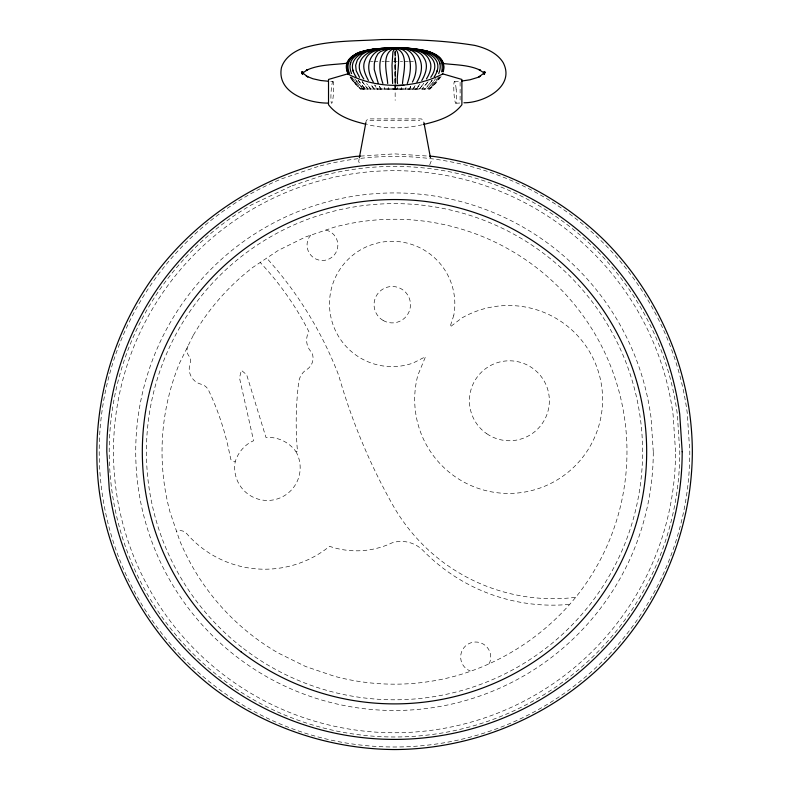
<?xml version="1.0" encoding="UTF-8"?>
<svg xmlns="http://www.w3.org/2000/svg" width="789" height="789" viewBox="0 0 789 789"><rect width="100%" height="100%" fill="white"/><g stroke="black" fill="none" stroke-linecap="round" stroke-linejoin="round"><path stroke-width="0.59" stroke-dasharray="3.94 2.96" d="M397.212 89.049L397.311 87.727L397.232 89.049L395.161 89.049L395.111 51.867L395.171 100.361M395.111 51.867L395.082 89.049L392.971 89.039L392.873 87.727L392.991 89.049M359.123 158.974L358.67 161.38L360.1 164.832M365.82 122.887L366.264 120.48L368.463 118.892L421.316 118.892L423.515 120.48L423.969 122.887M401.759 87.747L401.473 89.068L377.053 88.999L374.726 84.926L377.112 89.049L377.882 89.049L377.053 88.999M401.414 89.049L401.7 87.737M405.576 89.058L406.029 87.747M405.497 89.049L405.97 87.727M429.689 164.832L431.11 161.38L430.666 158.974M410.744 86.376L409.491 89.049M410.684 86.376L409.422 89.049M489.022 663.736L489.959 661.823A15.04 15.04 0 0 0 481.704 643.262A15.04 15.04 0 0 0 462.492 649.86A15.04 15.04 0 0 0 467.394 669.575L470.234 670.966M413.17 89.039L415.497 84.965L413.091 89.068L412.4 89.049M438.654 76.888L430.192 87.362M430.064 83.092L432.175 80.093M431.149 81.592L432.194 80.064M434.67 80.064L435.715 78.515M423.693 83.476L419.511 89.039L423.663 83.526M429.699 88.713L439.798 76.898M440.183 76.898L435.449 83.101L429.66 88.999L388.79 89.058L388.504 87.727L388.77 89.029M441.15 76.513L435.972 83.092L430.044 89.019L360.376 89.019L354.448 83.092L349.261 76.513M416.454 89.068L420.152 83.535L416.454 89.068L363.206 88.999L354.557 78.594M429.956 85.981L434.65 80.084M437.55 80.064L438.704 78.496M310.807 235.161L309.11 237.371A15.415 15.415 0 0 0 315.945 259.039A15.415 15.415 0 0 0 336.933 250.34A15.415 15.415 0 0 0 326.439 230.191L325.729 230.092M430.044 83.121L425.054 88.999L424.245 89.019M432.372 83.111L433.536 81.612M419.758 88.753L420.636 87.678M426.553 87.382L427.756 86.001M429.936 86.001L427.332 88.723M432.49 85.981L433.822 84.551M430.202 87.362L428.486 88.999M422.184 124.78C404.146 128.923 385.111 128.834 367.112 124.524M360.484 156.104L394.5 153.875L428.516 156.104M454.464 81.494L460.815 81.099M455.864 103.26L461.634 102.905M370.475 61.729L372.763 61.66M373.907 61.621L378.493 61.483M381.925 61.384L384.223 61.355M385.367 61.345L391.107 61.286M374.065 88.999L370.061 83.476M364.439 89.078L361.826 89.078L352.713 78.594M374.124 89.049L370.1 83.535M369.942 120.48L419.837 120.48M363.206 88.999L364.36 88.999M362.171 81.671L368.118 89.009M393.405 61.266L402.587 61.355M404.885 61.384L408.317 61.483M409.461 61.522L414.047 61.66M330.69 81.385L332.997 81.533M360.642 89.068L354.843 83.17L350.099 76.987M350.484 76.987L355.188 83.17L360.948 89.078M359.202 87.441L360.622 88.782M363.275 89.078L355.583 80.064M367.713 88.999L362.131 81.602M187.91 346.174A9.399 9.399 0 0 0 190.188 357.437A11.549 11.549 0 0 1 190.001 364.005A15.819 15.819 0 0 0 201.215 384.273A11.154 11.154 0 0 1 208.582 390.308A269.769 269.769 0 0 1 229.51 453.34L230.911 459.632A6.273 6.273 0 0 0 235.23 461.673A34.381 34.381 0 0 1 250.586 442.156L253.594 440.735L239.501 377.941L241.355 370.317L246.661 374.736L266.021 437.57L268.783 437.372A34.381 34.381 0 0 1 295.944 451.584L297.502 451.584L297.039 445.815A327.05 327.05 0 0 1 298.686 382.32A18.127 18.127 0 0 1 305.087 370.613L306.803 369.558A13.63 13.63 0 0 0 311.892 352.555A17.111 17.111 0 0 1 308.903 331.666A300.954 300.954 0 0 0 260.212 262.461M369.666 87.747L370.751 89.058L366.599 83.545M355.198 83.18L352.752 80.153M370.692 88.999L366.56 83.486M355.011 81.681L356.224 83.18M350.494 76.987L351.598 78.594M358.098 80.153L363.739 87.441L366.047 89.068L363.68 87.362L358.058 80.054M351.638 76.997L352.722 78.584M380.771 89.058L379.519 86.386M380.732 89.019L379.479 86.336M384.223 87.737L384.687 89.058L384.184 87.697M460.115 82.283L460.115 101.889M575.289 597.372A184.153 184.153 0 0 1 392.616 504.733A601.603 601.603 0 0 1 338.678 375.337A375.564 375.564 0 0 0 266.702 258.121M569.116 604.404A180.72 180.72 0 0 1 423.279 550.712A30.83 30.83 0 0 0 392.251 542.763A83.023 83.023 0 0 1 329.585 546.323A103.329 103.329 0 0 1 186.697 533.611A8.847 8.847 0 0 0 176.539 531.273M295.944 451.584A32.763 32.763 0 0 1 272.797 500.019A32.763 32.763 0 0 1 235.23 461.673M453.803 315.255L449.996 327.05L461.654 318.105A93.96 93.96 0 0 1 599.393 375.16A93.96 93.96 0 0 1 508.639 493.431A93.96 93.96 0 0 1 417.884 375.16L425.537 356.677L413.199 362.989A62.666 62.666 0 0 1 330.374 314.426A62.666 62.666 0 0 1 392.577 241.296A62.666 62.666 0 0 1 453.803 315.255M193.187 335.483L179.734 362.753A232.459 232.459 0 0 0 169.96 511.874L179.734 540.672A232.459 232.459 0 0 0 278.27 653.026L305.54 666.478L334.339 676.252A232.459 232.459 0 0 0 454.661 676.252C503.658 662.77 547.724 633.33 578.929 593.229A232.459 232.459 0 0 0 334.339 227.173L305.54 236.947L278.27 250.399L252.983 267.284A232.459 232.459 0 0 0 193.187 335.483M428.131 81.592L422.145 88.999L428.092 81.642M290.816 186.273L251.78 204.696A285.273 285.273 0 0 0 251.888 698.778A285.273 285.273 0 0 0 679.773 451.712L677.347 414.472A285.273 285.273 0 0 0 320.659 176.144L290.816 186.273M318.075 166.479L281.495 178.896A295.293 295.293 0 0 0 109.276 528.137A295.293 295.293 0 0 0 433.043 744.471A295.293 295.293 0 0 0 689.793 451.712L687.268 413.17A295.293 295.293 0 0 0 318.075 166.479M675.542 451.712L673.135 415.034A281.042 281.042 0 0 0 233.307 221.502A281.042 281.042 0 0 0 264.729 700.997A281.042 281.042 0 0 0 675.542 451.712M653.282 451.712L651.063 417.933A258.782 258.782 0 0 0 246.069 239.728A258.782 258.782 0 0 0 275.006 681.252A258.782 258.782 0 0 0 653.282 451.712M395.181 89.049L395.111 49.47L395.171 89.049M383.158 320.462A18.216 18.216 0 0 0 410.477 304.692A18.216 18.216 0 0 0 383.158 288.922A18.216 18.216 0 0 0 383.158 320.462M486.852 433.782A39.973 39.973 0 0 0 549.252 403.781A39.973 39.973 0 0 0 492.08 364.745A39.973 39.973 0 0 0 486.852 433.782M333.283 81.997A10.79 1.223 -86.5 0 0 331.311 89.226A10.987 1.243 -86.5 0 0 331.311 102.826A10.79 1.223 -86.5 0 0 333.283 95.607A10.987 1.243 -86.5 0 0 333.283 82.007M456.15 89.187A10.79 1.223 86.5 0 0 454.178 81.957A10.987 1.243 86.5 0 0 454.178 95.568A10.79 1.223 86.5 0 0 456.15 102.797A10.987 1.243 86.5 0 0 456.15 89.187M243.476 648.528A248.081 248.081 0 0 0 640.461 484.091A248.081 248.081 0 0 0 299.564 222.508A248.081 248.081 0 0 0 243.476 648.528"/><path stroke-width="1.18" d="M346.716 68.978C346.124 52.666 366.954 49.263 379.282 48.918M397.577 83.535C395.358 74.679 405.99 42.655 387.133 48.385M346.647 66.779L346.815 65.319M302.374 73.239L302.601 71.513L302.236 73.979L302.927 72.253M442.856 71.819C448.053 54.027 423.486 48.829 410.951 48.888M484.328 74.146L484.574 72.499M402.498 83.535C403.287 72.825 409.609 52.064 395.111 48.267C384.716 48.948 369.686 48.297 365.159 60.023C361.806 66.868 365.129 74.344 368.414 80.478M359.34 157.77L365.82 122.887M443.457 69.6L443.112 71.03M434.167 76.888C449.72 53.465 412.223 46.018 397.104 48.267M391.561 48.267C377.27 47.744 342.268 50.743 351.569 73.604M346.963 64.599L347.407 63.14M407.282 83.535C411.858 71.641 413.88 47.646 395.111 48.267C380.633 52.054 386.935 72.805 387.695 83.516M436.83 71.819L437.353 70.024M350.75 62.676L350.405 63.781M441.633 71.809C446.89 50.476 416.375 48.78 402.893 48.376C416.562 48.928 448.566 49.993 443.26 71.819M412.43 82.066C419.758 68.682 416.76 46.344 396.867 48.267M416.868 82.076C427.46 65.27 419.265 46.216 397.311 48.267L399.52 48.385M483.884 74.225L485.363 72.075L478.893 76.927L480.54 76.129L477.384 77.549L470.096 79.758L461.881 81.03M421.75 80.567C425.754 73.781 428.752 64.935 423.88 57.735C421.415 52.725 415.862 50.851 410.744 49.914C410.546 47.942 368.907 47.932 398.563 48.267M438.684 73.604C447.994 50.624 412.726 47.744 398.406 48.267C415.27 46.127 445.795 55.743 430.735 77.342M426.454 78.93C429.887 73.397 432.786 66.246 429.285 60.023C424.078 48.366 408.229 49.401 398.277 48.267M348.117 61.7L348.916 60.358M365.988 124.267C352.101 120.885 337.603 116.585 328.52 104.74L328.52 79.442L347.545 73.91C377.181 89.216 413.318 89.108 442.866 73.91L461.89 79.442L461.89 104.74C452.561 116.89 437.55 121.121 423.308 124.524M402.074 48.523L394.855 48.267L392.932 51.709L392.005 65.379L392.616 83.526M350.839 57.873L351.943 56.749M394.332 48.602L395.891 48.602M303.173 72.657L307.917 69.55L306.27 70.349C319.151 64.225 333.885 64.974 347.702 63.11M355.74 53.928L357.151 53.188M442.264 74.225L442.866 73.91M358.61 52.567L361.638 51.66M392.794 48.602L394.599 48.267M363.443 51.739L365.277 51.315M387.399 48.385C373.789 47.961 340.237 52.222 349.635 73.702M367.122 50.94L376.392 49.372M364.41 51.236L368.207 50.506M387.172 48.533L392.133 48.277C372.881 46.048 349.261 58.09 363.788 78.939M382.073 49.362L384.667 48.928M378.296 83.496L374.223 69.393L374.311 63.337L375.83 57.656L377.872 53.859L380.337 51.679L386.373 49.332L391.817 48.267L372.161 50.506L366.106 52.044L361.638 54.658L357.338 60.033L355.652 65.319L356.164 70.685L359.528 77.352M373.858 49.914L376.205 49.549M380.239 49.362L383.207 48.928M372.023 49.875L375.85 49.342M371.412 49.875L375.337 49.342M378.671 49.362L385.229 48.602M463.952 102.767C483.992 102.994 515.552 86.474 503.165 62.607C497.05 52.755 485.57 48.011 474.751 45.397C443.96 40.377 412.627 39.184 381.472 39.568C355.149 41.186 327.869 40.298 302.483 48.307C293.39 51.818 284.385 58.011 281.417 67.746C276.594 92.974 308.548 103.26 328.323 103.103M390.713 48.385L392.912 48.267C370.978 46.117 362.772 65.191 373.296 81.997M383.543 48.602L387.606 48.366M383.858 48.612C367.792 47.389 342.968 57.794 356.095 76.888M393.839 48.267C376.018 49.007 378.769 71.917 382.882 83.496M388.149 48.533L392.301 48.267M383.237 48.602C370.13 48.05 338.629 53.642 348.028 73.693M386.324 48.533L388.523 48.385M360.484 156.104L355.622 156.419C278.162 166.913 206.028 208.562 158.204 270.4C110.855 332.593 89.295 413.051 99.207 490.59C109.701 568.05 151.35 640.185 213.188 687.998C265.104 727.29 329.398 749.116 394.5 749.55C472.66 749.254 549.627 717.379 605.104 662.316C660.166 606.84 692.042 529.873 692.338 451.712C692.042 373.552 660.166 296.585 605.104 241.109C558.76 195.386 497.859 165.355 433.378 156.419L429.729 156.183M388.001 48.385L377.379 49.322L391.817 48.267M395.21 85.804L403.938 85.271M383.138 48.602L391.433 48.267M398.869 48.267L403.1 48.366M396.147 48.277L397.429 48.602M398.415 48.267L401.709 48.366M403.031 48.366L407.094 48.573M328.392 81.247L320.738 80.517L312.927 78.762L306.27 76.129L307.917 76.927L301.457 72.075L303.055 73.771L301.871 72.036L302.483 74.146M406.69 48.573L410.536 48.888M400.339 48.385L402.952 48.612M442.491 63.426C455.223 65.053 468.725 64.639 480.54 70.349L478.893 69.55L483.637 72.657M406.088 48.701L411.552 49.342M410.112 48.908L413.84 49.332M414.767 49.47L417.559 49.865M407.016 48.918L409.984 49.352M422.026 50.447L425.823 51.177M421.267 50.506L423.111 50.881M426.642 51.177L428.605 51.591M429.216 51.975L430.686 52.488M347.545 73.91L348.156 74.225M348.432 73.702L346.706 68.978M442.146 61.611L442.856 63.041M483.884 72.253L484.574 73.979L484.209 71.513L484.436 73.239M439.848 63.781L439.493 62.676M352.9 70.024L353.423 71.809M346.973 70.428L347.16 71.138M443.3 64.491L443.448 65.211M423.969 122.887L430.439 157.77M346.627 67.519L346.647 68.249M393.356 48.267L391.61 48.385L393.366 48.267M682.189 451.712L679.724 414.166A287.689 287.689 0 0 0 375.682 164.635A287.689 287.689 0 0 0 106.811 451.712L109.276 489.259A287.689 287.689 0 0 0 413.318 738.79A287.689 287.689 0 0 0 682.189 451.712M240.99 651.773A252.164 252.164 0 0 0 644.514 484.624A252.164 252.164 0 0 0 297.995 218.74A252.164 252.164 0 0 0 240.99 651.773"/></g></svg>
